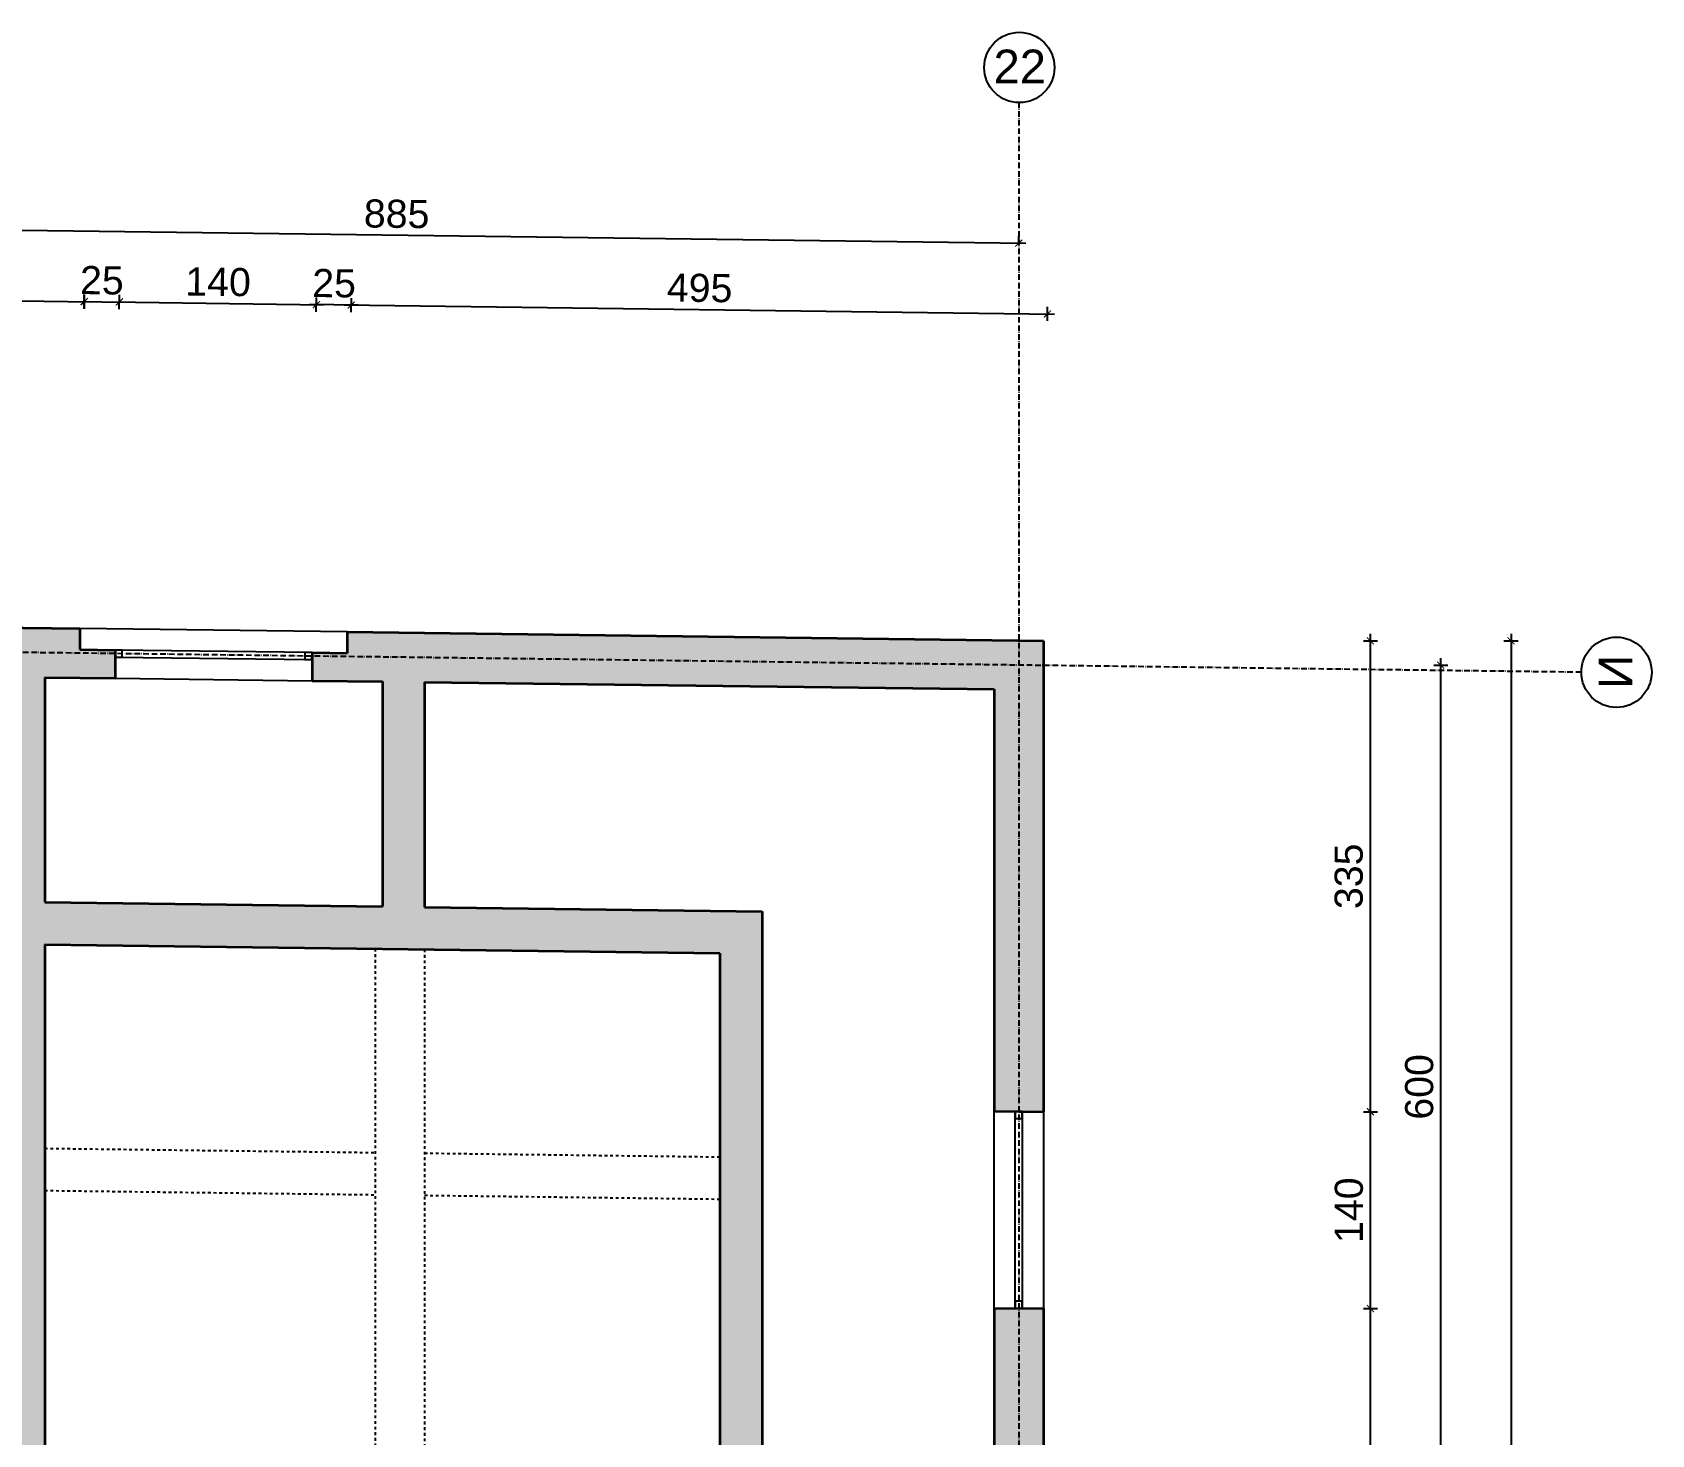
# Model space of a CAD drawing. Header units: inches. Extents: x -72385 to 39588, y -6525 to 66685.
# Drawn here: x -33941 to -32790, y 9409 to 10406 of the extents above; entities that cross this region are included whole.
import ezdxf

# ---------------------------------------------------------------- set-up
doc = ezdxf.new("R2010")
doc.units = ezdxf.units.IN
doc.header["$MEASUREMENT"] = 0
doc.linetypes.add('DashDot', pattern=[0.6, 0.4, -0.1, 0, -0.1])
doc.linetypes.add('Hidden', pattern=[0.4, 0.2, -0.2])
for name, color, linetype, lineweight in [('Изгледни линии', 253, 'Continuous', 25), ('Надписи коти външни', 252, 'Continuous', 25), ('Надписи Оси', 252, 'Continuous', 25), ('Оси', 252, 'DashDot', 25), ('Прозорци', 251, 'Continuous', 25), ('Пунктир', 253, 'Hidden', 25), ('Разрезни линии', 7, 'Continuous', 35), ('Щрих стени', 254, 'Continuous', 25)]:
    doc.layers.add(name, color=color, linetype=linetype, lineweight=lineweight)
doc.styles.add('Arial Regular', font='arial.ttf')
doc.styles.get("Standard").update_dxf_attribs({"font": 'arial.ttf'})
doc.dimstyles.new('Annotative', dxfattribs={"dimscale": 0, "dimtxt": 20, "dimasz": 5, "dimexe": 5, "dimexo": 5, "dimgap": 5, "dimtad": 1, "dimdec": 0, "dimzin": 0, "dimdsep": 46, "dimtxsty": 'Standard', "dimblk": 'ARCHTICK', "dimcen": 5, "dimdle": 5, "dimadec": 0, "dimazin": 0, "dimtfac": 1, "dimtdec": 0, "dimtofl": 0, "dimtmove": 0, "dimatfit": 3, "dimldrblk": 'ARCHTICK', "dimfxl": 5, "dimfxlon": 1, "dimtolj": 1, "dimtzin": 0, "dimarcsym": 1})

# ---------------------------------------------------------------- blocks, each defined once
blk = doc.blocks.new('_ArchTick')
at = {"color": 0, "linetype": 'ByBlock', "const_width": 0.15}
blk.add_lwpolyline([(-0.5, -0.5), (0.5, 0.5)], dxfattribs=at)
blk = doc.blocks.new('*D6898')
at = {"layer": 'Defpoints', "color": 0, "ltscale": 50, "transparency": 16777216}
for p in [(-33739.2, 10212.6), (-33882.3, 9981.9), (-33742.1, 9980.1)]:
    blk.add_point(p, dxfattribs=at)
at = {"layer": 'Надписи коти външни', "color": 0, "lineweight": -2, "ltscale": 50, "transparency": 16777216}
for p, q in [((-33884.4, 10214.5), (-33734.2, 10212.5)), ((-33879.4, 10209.4), (-33879.3, 10219.4)), ((-33739.3, 10207.6), (-33739.1, 10217.6))]:
    blk.add_line(p, q, dxfattribs=at)
at = {"layer": 'Надписи коти външни', "color": 0, "lineweight": -2, "ltscale": 50, "transparency": 16777216, "xscale": 5, "yscale": 5, "zscale": 5}
for p, rotation in [((-33879.4, 10214.4), 179.2719292587021), ((-33739.2, 10212.6), 359.2719292587021)]:
    blk.add_blockref('_ArchTick', p, dxfattribs=dict(at, rotation=rotation))
at = {"layer": 'Надписи коти външни', "color": 0, "ltscale": 50, "transparency": 16777216, "insert": (-33809.1, 10228.7), "char_height": 20, "attachment_point": 5, "rotation": 359.2719}
blk.add_mtext('\\A1;140', dxfattribs=at)
blk = doc.blocks.new('*D6899')
at = {"layer": 'Defpoints', "color": 0, "ltscale": 50, "transparency": 16777216}
for p in [(-33904.1, 10214.7), (-34142.3, 9985.2), (-33907.3, 9981.9)]:
    blk.add_point(p, dxfattribs=at)
at = {"layer": 'Надписи коти външни', "color": 0, "lineweight": -2, "ltscale": 50, "transparency": 16777216}
for p, q in [((-34144.1, 10218.1), (-33899.1, 10214.7)), ((-34139.1, 10213.1), (-34139, 10223.1)), ((-33904.1, 10209.7), (-33904, 10219.7))]:
    blk.add_line(p, q, dxfattribs=at)
at = {"layer": 'Надписи коти външни', "color": 0, "lineweight": -2, "ltscale": 50, "transparency": 16777216, "xscale": 5, "yscale": 5, "zscale": 5}
for p, rotation in [((-34139.1, 10218.1), 179.1930457232294), ((-33904.1, 10214.7), 359.1930457232294)]:
    blk.add_blockref('_ArchTick', p, dxfattribs=dict(at, rotation=rotation))
at = {"layer": 'Надписи коти външни', "color": 0, "ltscale": 50, "transparency": 16777216, "insert": (-34021.3, 10231.6), "char_height": 20, "attachment_point": 5, "rotation": 359.193}
blk.add_mtext('\\A1;235', dxfattribs=at)
blk = doc.blocks.new('*D6900')
at = {"layer": 'Defpoints', "color": 0, "ltscale": 50, "transparency": 16777216}
for p in [(-33219.4, 10206), (-33717.3, 9979.8), (-33222.3, 9973.5)]:
    blk.add_point(p, dxfattribs=at)
at = {"layer": 'Надписи коти външни', "color": 0, "lineweight": -2, "ltscale": 50, "transparency": 16777216}
for p, q in [((-33719.4, 10212.4), (-33214.4, 10205.9)), ((-33714.4, 10207.3), (-33714.3, 10217.3)), ((-33219.4, 10201), (-33219.3, 10211))]:
    blk.add_line(p, q, dxfattribs=at)
at = {"layer": 'Надписи коти външни', "color": 0, "lineweight": -2, "ltscale": 50, "transparency": 16777216, "xscale": 5, "yscale": 5, "zscale": 5}
for p, rotation in [((-33714.4, 10212.3), 179.2706286525475), ((-33219.4, 10206), 359.2706286525474)]:
    blk.add_blockref('_ArchTick', p, dxfattribs=dict(at, rotation=rotation))
at = {"layer": 'Надписи коти външни', "color": 0, "ltscale": 50, "transparency": 16777216, "insert": (-33466.7, 10224.4), "char_height": 20, "attachment_point": 5, "rotation": 359.2706}
blk.add_mtext('\\A1;495', dxfattribs=at)
blk = doc.blocks.new('*D6901')
at = {"layer": 'Defpoints', "color": 0, "ltscale": 50, "transparency": 16777216}
for p in [(-34124.8, 10267.5), (-34124.8, 10267.5), (-33239.8, 10256.3)]:
    blk.add_point(p, dxfattribs=at)
at = {"layer": 'Надписи коти външни', "color": 0, "lineweight": -2, "ltscale": 50, "transparency": 16777216}
for p, q in [((-34124.8, 10267.5), (-34124.8, 10272.5)), ((-33234.8, 10256.2), (-34129.8, 10267.6)), ((-33239.8, 10256.3), (-33239.8, 10261.3))]:
    blk.add_line(p, q, dxfattribs=at)
at = {"layer": 'Надписи коти външни', "color": 0, "lineweight": -2, "ltscale": 50, "transparency": 16777216, "xscale": 5, "yscale": 5, "zscale": 5}
for p, rotation in [((-34124.8, 10267.5), 179.2706286525471), ((-33239.8, 10256.3), 359.2706286525471)]:
    blk.add_blockref('_ArchTick', p, dxfattribs=dict(at, rotation=rotation))
at = {"layer": 'Надписи коти външни', "color": 0, "ltscale": 50, "transparency": 16777216, "insert": (-33682.1, 10277.1), "char_height": 20, "attachment_point": 5, "rotation": 359.2706}
blk.add_mtext('\\A1;885', dxfattribs=at)
blk = doc.blocks.new('*D6905')
at = {"layer": 'Defpoints', "color": 0, "ltscale": 50, "transparency": 16777216}
for p in [(-33222.3, 9498.5), (-32989.8, 9498.5), (-33222.3, 8743.2)]:
    blk.add_point(p, dxfattribs=at)
at = {"layer": 'Надписи коти външни', "color": 0, "lineweight": -2, "ltscale": 50, "transparency": 16777216}
for p, q in [((-32994.8, 9498.5), (-32984.8, 9498.5)), ((-32989.8, 8738.2), (-32989.8, 9503.5)), ((-32994.8, 8743.2), (-32984.8, 8743.2))]:
    blk.add_line(p, q, dxfattribs=at)
at = {"layer": 'Надписи коти външни', "color": 0, "lineweight": -2, "ltscale": 50, "transparency": 16777216, "xscale": 5, "yscale": 5, "zscale": 5}
for p, rotation in [((-32989.8, 9498.5), 90), ((-32989.8, 8743.2), 270)]:
    blk.add_blockref('_ArchTick', p, dxfattribs=dict(at, rotation=rotation))
at = {"layer": 'Надписи коти външни', "color": 0, "ltscale": 50, "transparency": 16777216, "insert": (-33005, 9120.8), "char_height": 20, "attachment_point": 5, "rotation": 90}
blk.add_mtext('\\A1;755', dxfattribs=at)
blk = doc.blocks.new('*D6906')
at = {"layer": 'Defpoints', "color": 0, "ltscale": 50, "transparency": 16777216}
for p in [(-33222.3, 9638.5), (-32989.8, 9638.5), (-33222.3, 9498.5)]:
    blk.add_point(p, dxfattribs=at)
at = {"layer": 'Надписи коти външни', "color": 0, "lineweight": -2, "ltscale": 50, "transparency": 16777216}
for p, q in [((-32994.8, 9638.5), (-32984.8, 9638.5)), ((-32989.8, 9493.5), (-32989.8, 9643.5)), ((-32994.8, 9498.5), (-32984.8, 9498.5))]:
    blk.add_line(p, q, dxfattribs=at)
at = {"layer": 'Надписи коти външни', "color": 0, "lineweight": -2, "ltscale": 50, "transparency": 16777216, "xscale": 5, "yscale": 5, "zscale": 5}
for p, rotation in [((-32989.8, 9638.5), 90), ((-32989.8, 9498.5), 270)]:
    blk.add_blockref('_ArchTick', p, dxfattribs=dict(at, rotation=rotation))
at = {"layer": 'Надписи коти външни', "color": 0, "ltscale": 50, "transparency": 16777216, "insert": (-33005, 9568.5), "char_height": 20, "attachment_point": 5, "rotation": 90}
blk.add_mtext('\\A1;140', dxfattribs=at)
blk = doc.blocks.new('*D6907')
at = {"layer": 'Defpoints', "color": 0, "ltscale": 50, "transparency": 16777216}
for p in [(-33222.3, 9973.5), (-32989.8, 9973.5), (-33222.3, 9638.5)]:
    blk.add_point(p, dxfattribs=at)
at = {"layer": 'Надписи коти външни', "color": 0, "lineweight": -2, "ltscale": 50, "transparency": 16777216}
for p, q in [((-32994.8, 9973.5), (-32984.8, 9973.5)), ((-32989.8, 9633.5), (-32989.8, 9978.5)), ((-32994.8, 9638.5), (-32984.8, 9638.5))]:
    blk.add_line(p, q, dxfattribs=at)
at = {"layer": 'Надписи коти външни', "color": 0, "lineweight": -2, "ltscale": 50, "transparency": 16777216, "xscale": 5, "yscale": 5, "zscale": 5}
for p, rotation in [((-32989.8, 9973.5), 90), ((-32989.8, 9638.5), 270)]:
    blk.add_blockref('_ArchTick', p, dxfattribs=dict(at, rotation=rotation))
at = {"layer": 'Надписи коти външни', "color": 0, "ltscale": 50, "transparency": 16777216, "insert": (-33005.1, 9806), "char_height": 20, "attachment_point": 5, "rotation": 90}
blk.add_mtext('\\A1;335', dxfattribs=at)
blk = doc.blocks.new('*D6908')
at = {"layer": 'Defpoints', "color": 0, "ltscale": 50, "transparency": 16777216}
for p in [(-33222.3, 9973.5), (-33222.3, 8138.4), (-32889.8, 8138.4)]:
    blk.add_point(p, dxfattribs=at)
at = {"layer": 'Надписи коти външни', "color": 0, "lineweight": -2, "ltscale": 50, "transparency": 16777216}
for p, q in [((-32894.8, 9973.5), (-32884.8, 9973.5)), ((-32889.8, 9978.5), (-32889.8, 8133.4)), ((-32894.8, 8138.4), (-32884.8, 8138.4))]:
    blk.add_line(p, q, dxfattribs=at)
at = {"layer": 'Надписи коти външни', "color": 0, "lineweight": -2, "ltscale": 50, "transparency": 16777216, "xscale": 5, "yscale": 5, "zscale": 5}
for p, rotation in [((-32889.8, 9973.5), 90), ((-32889.8, 8138.4), 270)]:
    blk.add_blockref('_ArchTick', p, dxfattribs=dict(at, rotation=rotation))
at = {"layer": 'Надписи коти външни', "color": 0, "ltscale": 50, "transparency": 16777216, "insert": (-32905.1, 9055.9), "char_height": 20, "attachment_point": 5, "rotation": 90}
blk.add_mtext('\\A1;1835', dxfattribs=at)
blk = doc.blocks.new('*D6911')
at = {"layer": 'Defpoints', "color": 0, "ltscale": 50, "transparency": 16777216}
for p in [(-33239.8, 9956.2), (-32939.8, 9956.2), (-33239.8, 9356.2)]:
    blk.add_point(p, dxfattribs=at)
at = {"layer": 'Надписи коти външни', "color": 0, "lineweight": -2, "ltscale": 50, "transparency": 16777216}
for p, q in [((-32939.8, 9351.2), (-32939.8, 9961.2)), ((-32944.8, 9956.2), (-32934.8, 9956.2)), ((-32944.8, 9356.2), (-32934.8, 9356.2))]:
    blk.add_line(p, q, dxfattribs=at)
at = {"layer": 'Надписи коти външни', "color": 0, "lineweight": -2, "ltscale": 50, "transparency": 16777216, "xscale": 5, "yscale": 5, "zscale": 5}
for p, rotation in [((-32939.8, 9956.2), 90), ((-32939.8, 9356.2), 270)]:
    blk.add_blockref('_ArchTick', p, dxfattribs=dict(at, rotation=rotation))
at = {"layer": 'Надписи коти външни', "color": 0, "ltscale": 50, "transparency": 16777216, "insert": (-32955, 9656.2), "char_height": 20, "attachment_point": 5, "rotation": 90}
blk.add_mtext('\\A1;600', dxfattribs=at)
blk = doc.blocks.new('*D6912')
at = {"layer": 'Defpoints', "color": 0, "ltscale": 10, "transparency": 16777216}
for p in [(-33879.3, 10214.5), (-33907.3, 9982.2), (-33882.3, 9981.9)]:
    blk.add_point(p, dxfattribs=at)
at = {"layer": 'Надписи коти външни', "color": 0, "lineweight": -2, "ltscale": 10, "transparency": 16777216}
for p, q in [((-33909.3, 10214.8), (-33874.3, 10214.4)), ((-33904.4, 10209.8), (-33904.3, 10219.8)), ((-33879.4, 10209.5), (-33879.3, 10219.5))]:
    blk.add_line(p, q, dxfattribs=at)
at = {"layer": 'Надписи коти външни', "color": 0, "lineweight": -2, "ltscale": 10, "transparency": 16777216, "xscale": 5, "yscale": 5, "zscale": 5}
for p, rotation in [((-33904.3, 10214.8), 179.2633353383347), ((-33879.3, 10214.5), 359.2633353383347)]:
    blk.add_blockref('_ArchTick', p, dxfattribs=dict(at, rotation=rotation))
at = {"layer": 'Надписи коти външни', "color": 0, "ltscale": 10, "transparency": 16777216, "insert": (-33891.7, 10229.8), "char_height": 20, "attachment_point": 5, "rotation": 359.2633}
blk.add_mtext('\\A1;25', dxfattribs=at)
blk = doc.blocks.new('*D6913')
at = {"layer": 'Defpoints', "color": 0, "ltscale": 10, "transparency": 16777216}
for p in [(-33739.2, 10212.6), (-33742.1, 9980.1), (-33717.3, 9979.8)]:
    blk.add_point(p, dxfattribs=at)
at = {"layer": 'Надписи коти външни', "color": 0, "lineweight": -2, "ltscale": 10, "transparency": 16777216}
for p, q in [((-33709.4, 10212.2), (-33744.2, 10212.7)), ((-33739.3, 10207.6), (-33739.1, 10217.6)), ((-33714.4, 10207.3), (-33714.3, 10217.3))]:
    blk.add_line(p, q, dxfattribs=at)
at = {"layer": 'Надписи коти външни', "color": 0, "lineweight": -2, "ltscale": 10, "transparency": 16777216, "xscale": 5, "yscale": 5, "zscale": 5}
for p, rotation in [((-33739.2, 10212.6), 179.2706286525421), ((-33714.4, 10212.3), 359.2706286525421)]:
    blk.add_blockref('_ArchTick', p, dxfattribs=dict(at, rotation=rotation))
at = {"layer": 'Надписи коти външни', "color": 0, "ltscale": 10, "transparency": 16777216, "insert": (-33726.6, 10227.7), "char_height": 20, "attachment_point": 5, "rotation": 359.2706}
blk.add_mtext('\\A1;25', dxfattribs=at)

msp = doc.modelspace()

# ---------------------------------------------------------------- hatches: boundary and pattern name
at = {"layer": 'Щрих стени', "ltscale": 10}
h = msp.add_hatch(color=256, dxfattribs=at)
h.dxf.hatch_style = 1
h.paths.add_polyline_path([(-33422.3, 9781), (-33662.3, 9784.1), (-33662.3, 9944.1), (-33257.3, 9939), (-33257.3, 9638.9), (-33222.3, 9638.5), (-33222.3, 9973.5), (-33717.3, 9979.8), (-33717.3, 9964.8), (-33742.3, 9965.1), (-33742.3, 9945.1), (-33692.3, 9944.5), (-33692.3, 9784.5), (-33932.3, 9787.5), (-33932.3, 9947.5), (-33882.3, 9946.9), (-33882.3, 9966.9), (-33907.3, 9967.2), (-33907.3, 9982.2), (-34142.3, 9985.2), (-34142.3, 9400.2), (-34147.3, 9400.2), (-34147.3, 9335.2), (-34142.3, 9335.2), (-34142.3, 9105.2), (-34197.3, 9105.9), (-34197.3, 9025.8), (-34142.3, 9025.1), (-34142.3, 8800.1), (-34147.3, 8800.2), (-34147.3, 8735.2), (-34142.3, 8735.1), (-34142.3, 8150.1), (-34107.3, 8149.6), (-34107.3, 8209.6), (-34112.3, 8209.7), (-34112.3, 8404.7), (-33842.3, 8401.3), (-33842.3, 8181.3), (-33842.3, 8146.3), (-33807.3, 8145.8), (-33807.3, 8180.8), (-33812.3, 8180.9), (-33812.3, 8400.9), (-33337.3, 8394.8), (-33337.3, 8379.8), (-33257.3, 8378.8), (-33257.3, 8173.8), (-33542.3, 8177.4), (-33542.3, 8142.4), (-33222.3, 8138.4), (-33222.3, 8403.4), (-33207.3, 8403.2), (-33207.3, 8423.2), (-33812.3, 8430.9), (-33812.3, 8750.9), (-33207.3, 8743.2), (-33207.3, 8763.2), (-33222.3, 8763.4), (-33222.3, 9498.5), (-33257.3, 9498.9), (-33257.3, 8773.9), (-33422.3, 8776)])
h.paths.add_polyline_path([(-33932.3, 9757.5), (-33452.3, 9751.4), (-33452.3, 8776.3), (-33932.3, 8782.5)], flags=16)
h.paths.add_polyline_path([(-33717.3, 9379.8), (-33642.3, 9378.8), (-33642.3, 9343.8), (-33717.3, 9344.8)], flags=0)
h.paths.add_polyline_path([(-33642.3, 9378.8), (-33717.3, 9379.8), (-33717.3, 9344.8), (-33642.3, 9343.8)], flags=0)

# ---------------------------------------------------------------- linework, layer by layer
at = {"layer": 'Изгледни линии', "ltscale": 50}
for p, q in [((-33717.3, 9979.8), (-33907.3, 9982.2)), ((-33882.3, 9946.9), (-33742.3, 9945.1)), ((-33257.3, 9498.9), (-33257.3, 9638.9)), ((-33222.3, 9638.5), (-33222.3, 9498.5))]:
    msp.add_line(p, q, dxfattribs=at)
at = {"layer": 'Надписи Оси', "ltscale": 50}
for centre in [(-33239.4, 10381.3), (-32814.8, 9951.1)]:
    msp.add_circle(centre, 25, dxfattribs=at)
at = {"layer": 'Оси', "ltscale": 10}
for p, q in [((-33239.8, 10356.3), (-33239.8, 7756.1)), ((-32839.8, 9951.1), (-34842.3, 9976.6))]:
    msp.add_line(p, q, dxfattribs=at)
at = {"layer": 'Прозорци', "ltscale": 50}
for p, q in [((-33742.3, 9965.1), (-33882.3, 9966.9)), ((-33882.3, 9961.9), (-33742.3, 9960.1)), ((-33242.3, 9498.7), (-33242.3, 9638.7)), ((-33237.3, 9638.7), (-33237.3, 9498.7))]:
    msp.add_line(p, q, dxfattribs=at)
for points in [[(-33882.3, 9961.9), (-33877.3, 9961.8), (-33877.3, 9966.8), (-33882.3, 9966.9), (-33882.3, 9961.9)], [(-33747.4, 9960.2), (-33742.4, 9960.1), (-33742.3, 9965.1), (-33747.3, 9965.2), (-33747.4, 9960.2)], [(-33242.3, 9633.7), (-33237.3, 9633.7), (-33237.3, 9638.7), (-33242.3, 9638.7), (-33242.3, 9633.7)], [(-33242.3, 9498.7), (-33237.3, 9498.7), (-33237.3, 9503.7), (-33242.3, 9503.7), (-33242.3, 9498.7)]]:
    msp.add_lwpolyline(points, dxfattribs=at)
at = {"layer": 'Пунктир', "ltscale": 10}
for p, q in [((-33697.3, 9754.5), (-33697.3, 9379.5)), ((-33662.3, 9754.1), (-33662.3, 9379.1)), ((-33932.3, 9612.5), (-33697.3, 9609.5)), ((-33662.3, 9609.1), (-33452.3, 9606.4)), ((-33932.3, 9582.5), (-33697.3, 9579.5)), ((-33662.3, 9579.1), (-33452.3, 9576.4))]:
    msp.add_line(p, q, dxfattribs=at)
at = {"layer": 'Разрезни линии', "ltscale": 50}
for p, q in [((-34142.3, 9985.2), (-33907.3, 9982.2)), ((-33907.3, 9982.2), (-33907.3, 9967.2)), ((-33717.3, 9979.8), (-33222.3, 9973.5)), ((-33717.3, 9979.8), (-33717.3, 9964.8)), ((-33222.3, 9973.5), (-33222.3, 9638.5)), ((-33907.3, 9967.2), (-33882.3, 9966.9)), ((-33882.3, 9966.9), (-33882.3, 9946.9)), ((-33742.3, 9965.1), (-33742.3, 9945.1)), ((-33742.3, 9965.1), (-33717.3, 9964.8)), ((-33932.3, 9947.5), (-33882.3, 9946.9)), ((-33932.3, 9947.5), (-33932.3, 9787.5)), ((-33742.3, 9945.1), (-33692.3, 9944.5)), ((-33692.3, 9944.5), (-33692.3, 9784.5)), ((-33662.3, 9944.1), (-33257.3, 9939)), ((-33662.3, 9944.1), (-33662.3, 9784.1)), ((-33257.3, 9939), (-33257.3, 9638.9)), ((-33932.3, 9787.5), (-33692.3, 9784.5)), ((-33662.3, 9784.1), (-33422.3, 9781)), ((-33422.3, 9781), (-33422.3, 8776)), ((-33932.3, 9757.5), (-33452.3, 9751.4)), ((-33932.3, 9757.5), (-33932.3, 8782.5)), ((-33452.3, 9751.4), (-33452.3, 8776.3)), ((-33257.3, 9638.9), (-33222.3, 9638.5)), ((-33257.3, 9498.9), (-33222.3, 9498.5)), ((-33257.3, 9498.9), (-33257.3, 8773.9)), ((-33222.3, 9498.5), (-33222.3, 8763.4))]:
    msp.add_line(p, q, dxfattribs=at)

# ---------------------------------------------------------------- texts
at = {"layer": 'Надписи Оси', "ltscale": 100, "insert": (-33252.7, 10394), "char_height": 24, "width": 27.213, "attachment_point": 1, "style": 'Arial Regular'}
msp.add_mtext('\\pxqc;22', dxfattribs=at)
at = {"layer": 'Надписи Оси', "ltscale": 100, "insert": (-32827.6, 9937.8), "char_height": 24, "width": 27.213, "attachment_point": 1, "rotation": 90, "style": 'Arial Regular'}
msp.add_mtext('\\pxqc;И', dxfattribs=at)

# ---------------------------------------------------------------- dimensions: what is measured, and where the dimension line sits
at = {"layer": 'Надписи коти външни', "ltscale": 50}
for p1, p2, distance, picture, middle in [((-33239.8, 10256.3), (-34124.8, 10267.5), 0, '*D6901', (-33682.1, 10277.1)), ((-34142.3, 9985.2), (-33907.3, 9981.9), 232.9, '*D6899', (-34021.3, 10231.6)), ((-33882.3, 9981.9), (-33742.1, 9980.1), 232.5, '*D6898', (-33809.1, 10228.7)), ((-33717.3, 9979.8), (-33222.3, 9973.5), 232.5, '*D6900', (-33466.7, 10224.4)), ((-33222.3, 9638.5), (-33222.3, 9973.5), -232.5, '*D6907', (-33005.1, 9806)), ((-33222.3, 9973.5), (-33222.3, 8138.4), 332.5, '*D6908', (-32905.1, 9055.9)), ((-33239.8, 9356.2), (-33239.8, 9956.2), -300, '*D6911', (-32955, 9656.2)), ((-33222.3, 9498.5), (-33222.3, 9638.5), -232.5, '*D6906', (-33005, 9568.5)), ((-33222.3, 8743.2), (-33222.3, 9498.5), -232.5, '*D6905', (-33005, 9120.8))]:
    dim = msp.add_aligned_dim(p1=p1, p2=p2, distance=distance, dimstyle='Annotative', override={"dimscale": 0, "dimtix": 0, "dimtofl": 0, "dimtmove": 0, "dimatfit": 3}, dxfattribs=at)
    dim.commit()
    dim.dimension.update_dxf_attribs({"geometry": picture, "text_midpoint": middle})
at = {"layer": 'Надписи коти външни', "ltscale": 10}
for base, p1, p2, angle, picture, middle in [((-33879.3, 10214.5), (-33907.3, 9982.2), (-33882.3, 9981.9), 359.2633, '*D6912', (-33891.8, 10214.6)), ((-33739.2, 10212.6), (-33717.3, 9979.8), (-33742.1, 9980.1), 179.2706, '*D6913', (-33726.8, 10212.5))]:
    dim = msp.add_linear_dim(base=base, p1=p1, p2=p2, angle=angle, dimstyle='Annotative', override={"dimscale": 0, "dimtix": 0, "dimtofl": 0, "dimtmove": 0, "dimatfit": 3}, dxfattribs=at)
    dim.commit()
    dim.dimension.update_dxf_attribs({"geometry": picture, "text_midpoint": middle, "dimtype": 129})

doc.saveas('drawing.dxf')
